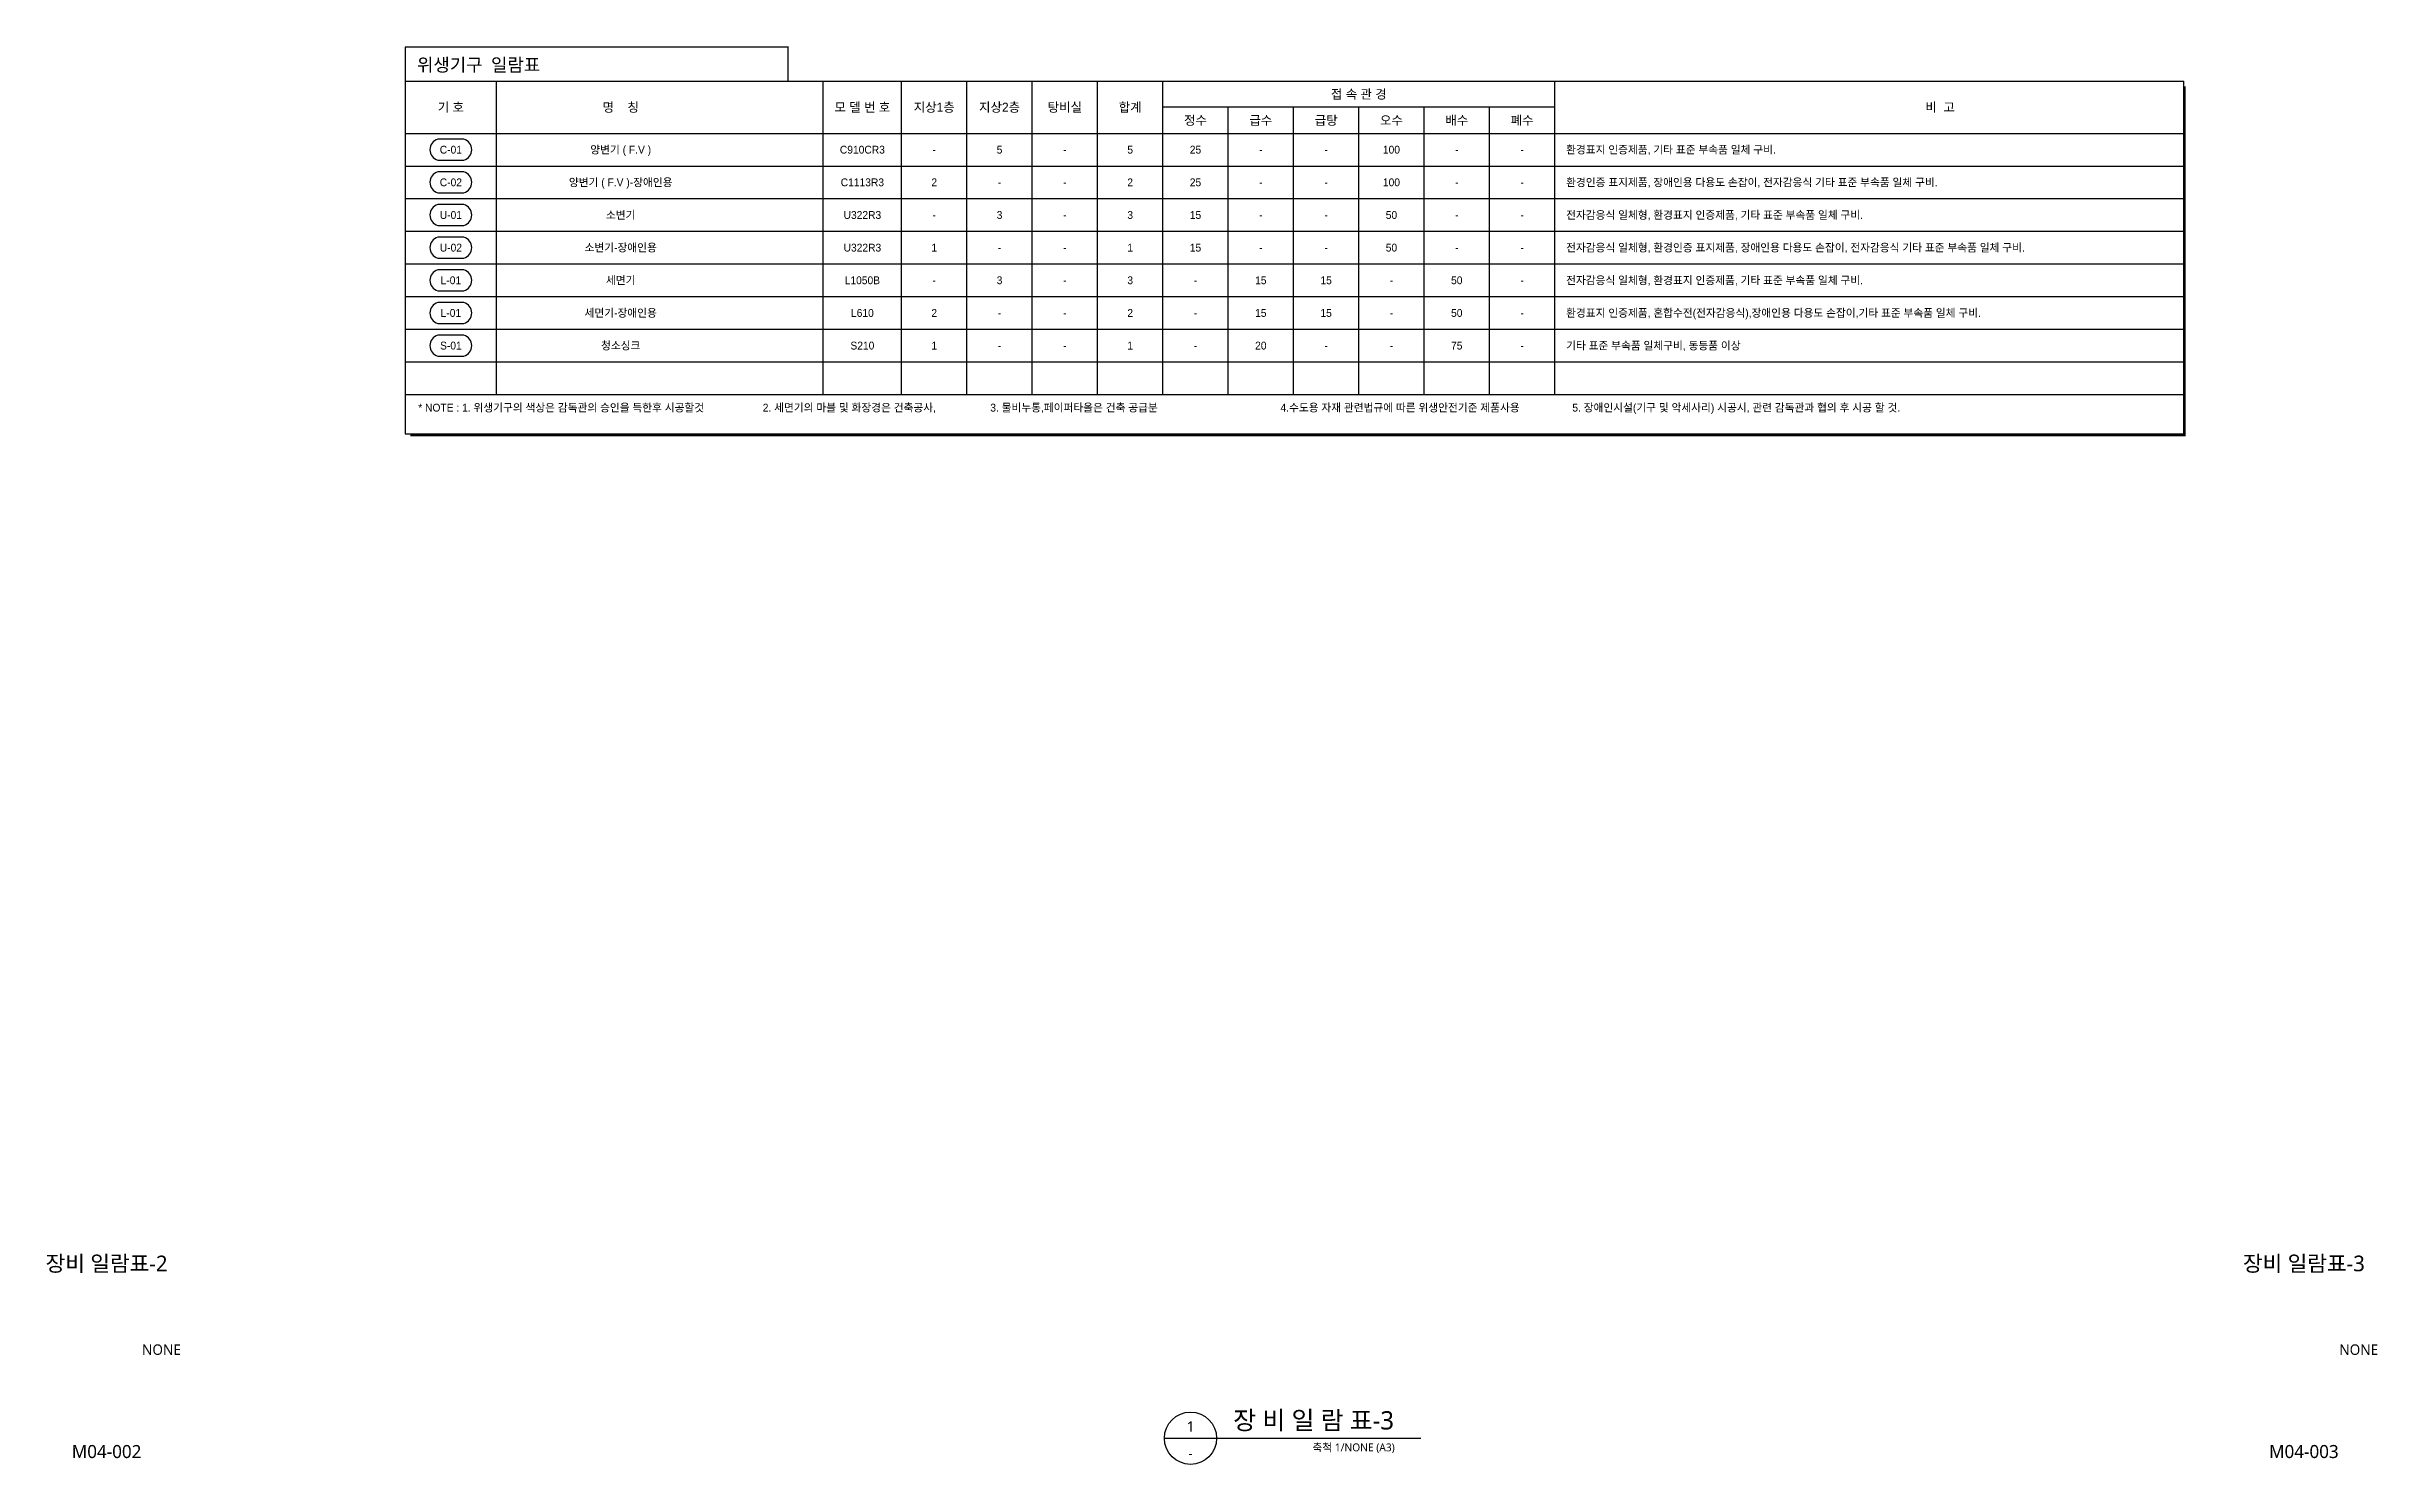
# Model space of a CAD drawing. Header units: millimetres. Extents: x 1142 to 3579, y 1194 to 1737.
# Drawn here: x 2687 to 3579, y 1194 to 1737 of the extents above; entities that cross this region are included whole.
import ezdxf
from ezdxf.enums import TextEntityAlignment as Align

# ---------------------------------------------------------------- set-up
doc = ezdxf.new("R2010")
doc.units = ezdxf.units.MM
for name, color, linetype in [('AA-MKXS', 3, 'Continuous'), ('BOX', 7, 'Continuous'), ('TE', 2, 'Continuous'), ('TEXT', 2, 'Continuous'), ('장비일람', 3, 'Continuous')]:
    doc.layers.add(name, color=color, linetype=linetype)
doc.styles.add('SAMOO', font='')
doc.styles.add('돋움체', font='')
doc.styles.add('스타일1', font='malgun.ttf')
doc.styles.get('SAMOO').set_extended_font_data('Dotum')
doc.styles.get('돋움체').set_extended_font_data('DotumChe')

msp = doc.modelspace()

# ---------------------------------------------------------------- linework, layer by layer
at = {"layer": 'AA-MKXS', "color": 7}
msp.add_line((3114.45, 1203.86), (3212.62, 1203.86), dxfattribs=at)
msp.add_circle((3124.45, 1203.86), 10, dxfattribs=at)
at = {"layer": 'BOX', "color": 4}
for p, q in [((2823.86, 1736.37), (2823.86, 1588.37)), ((2970.28, 1736.37), (2823.86, 1736.37)), ((2823.86, 1723.37), (3504.69, 1723.37)), ((2858.86, 1603.37), (2858.86, 1723.37)), ((2983.86, 1603.37), (2983.86, 1723.37)), ((3113.86, 1603.37), (3113.86, 1723.37)), ((3263.86, 1603.37), (3263.86, 1723.37)), ((3504.69, 1588.37), (3504.69, 1723.37)), ((3263.86, 1713.37), (3113.86, 1713.37)), ((2823.86, 1703.37), (3504.69, 1703.37)), ((2823.86, 1588.37), (3504.69, 1588.37))]:
    msp.add_line(p, q, dxfattribs=at)
at = {"layer": 'BOX'}
for p, q in [((3013.86, 1603.37), (3013.86, 1723.37)), ((3038.86, 1603.37), (3038.86, 1723.37)), ((3063.86, 1603.37), (3063.86, 1723.37)), ((3088.86, 1603.37), (3088.86, 1723.37)), ((3088.86, 1603.37), (3088.86, 1723.37)), ((3138.86, 1603.37), (3138.86, 1713.37)), ((3163.86, 1603.37), (3163.86, 1713.37)), ((3188.86, 1603.37), (3188.86, 1713.37)), ((3213.86, 1603.37), (3213.86, 1713.37)), ((3238.86, 1603.37), (3238.86, 1713.37)), ((2823.86, 1690.87), (3504.69, 1690.87)), ((2823.86, 1678.37), (3504.69, 1678.37)), ((2823.86, 1665.87), (3504.69, 1665.87)), ((2823.86, 1653.37), (3504.69, 1653.37)), ((2823.86, 1640.87), (3504.69, 1640.87)), ((2823.86, 1628.37), (3504.69, 1628.37)), ((2823.86, 1615.87), (3504.69, 1615.87)), ((2823.86, 1603.37), (3504.69, 1603.37))]:
    msp.add_line(p, q, dxfattribs=at)
at = {"layer": 'BOX', "color": 4, "const_width": 1}
msp.add_lwpolyline([(3504.86, 1721.37), (3504.86, 1587.87), (2825.86, 1587.87)], dxfattribs=at)
at = {"layer": 'TE'}
for points in [[(2846.36, 1701.12), (2836.36, 1701.12, 0.749894), (2836.36, 1693.12), (2846.36, 1693.12, 0.749894), (2846.36, 1701.12)], [(2846.36, 1688.62), (2836.36, 1688.62, 0.749894), (2836.36, 1680.62), (2846.36, 1680.62, 0.749894), (2846.36, 1688.62)], [(2846.36, 1676.12), (2836.36, 1676.12, 0.749894), (2836.36, 1668.12), (2846.36, 1668.12, 0.749894), (2846.36, 1676.12)], [(2846.36, 1663.62), (2836.36, 1663.62, 0.749894), (2836.36, 1655.62), (2846.36, 1655.62, 0.749894), (2846.36, 1663.62)], [(2846.36, 1651.12), (2836.36, 1651.12, 0.749894), (2836.36, 1643.12), (2846.36, 1643.12, 0.749894), (2846.36, 1651.12)], [(2846.36, 1638.62), (2836.36, 1638.62, 0.749894), (2836.36, 1630.62), (2846.36, 1630.62, 0.749894), (2846.36, 1638.62)], [(2846.36, 1626.12), (2836.36, 1626.12, 0.749894), (2836.36, 1618.12), (2846.36, 1618.12, 0.749894), (2846.36, 1626.12)]]:
    msp.add_lwpolyline(points, format="xyb", dxfattribs=at)
at = {"layer": '장비일람', "color": 4}
msp.add_line((2970.28, 1736.57), (2970.28, 1723.37), dxfattribs=at)

# ---------------------------------------------------------------- texts
at = {"layer": 'AA-MKXS', "style": '스타일1'}
msp.add_text('장 비 일 람 표-3', height=7, dxfattribs=at).set_placement((3140.79, 1207.23))
msp.add_text('1', height=4, dxfattribs=at).set_placement((3124.48, 1206.35), align=Align.CENTER)
msp.add_text('-', height=4, dxfattribs=at).set_placement((3124.45, 1198.14), align=Align.MIDDLE)
msp.add_text('축척 1/NONE (A3)', height=3, dxfattribs=at).set_placement((3202.62, 1200.36), align=Align.MIDDLE_RIGHT)
at = {"layer": 'TE', "style": 'SAMOO'}
for s, p in [('C-01', (2841.36, 1697.12)), ('C-02', (2841.36, 1684.62)), ('U-01', (2841.36, 1672.12)), ('U-02', (2841.36, 1659.62)), ('L-01', (2841.36, 1647.12)), ('L-01', (2841.36, 1634.62)), ('S-01', (2841.36, 1622.12))]:
    msp.add_text(s, height=3, dxfattribs=at).set_placement(p, align=Align.MIDDLE_CENTER)
at = {"layer": 'TEXT', "linetype": 'Continuous', "style": '돋움체'}
msp.add_text('위생기구 일람표', height=5, dxfattribs=at).set_placement((2828.39, 1727.11))
at = {"layer": 'TEXT', "style": 'SAMOO'}
for s, height, p in [('기 호', 3.5, (2841.36, 1713.37)), ('명    칭', 3.5, (2906.36, 1713.37)), ('모 델 번 호', 3.5, (2998.86, 1713.37)), ('지상1층', 3.5, (3026.36, 1713.37)), ('지상2층', 3.5, (3051.36, 1713.37)), ('탕비실', 3.5, (3076.36, 1713.37)), ('합계', 3.5, (3101.36, 1713.37)), ('접 속 관 경', 3.5, (3188.86, 1718.37)), ('비  고', 3.5, (3411.34, 1713.37)), ('정수', 3.5, (3126.36, 1708.37)), ('급수', 3.5, (3151.36, 1708.37)), ('급탕', 3.5, (3176.36, 1708.37)), ('오수', 3.5, (3201.36, 1708.37)), ('배수', 3.5, (3226.36, 1708.37)), ('폐수', 3.5, (3251.36, 1708.37)), ('양변기 ( F.V )', 3, (2906.36, 1697.12)), ('C910CR3', 3, (2998.86, 1697.12)), ('-', 3, (3026.36, 1697.12)), ('5', 3, (3051.36, 1697.12)), ('-', 3, (3076.36, 1697.12)), ('5', 3, (3101.36, 1697.12)), ('25', 3, (3126.36, 1697.12)), ('-', 3, (3151.36, 1697.12)), ('-', 3, (3176.36, 1697.12)), ('100', 3, (3201.36, 1697.12)), ('-', 3, (3226.36, 1697.12)), ('-', 3, (3251.36, 1697.12)), ('양변기 ( F.V )-장애인용', 3, (2906.36, 1684.62)), ('C1113R3', 3, (2998.86, 1684.62)), ('2', 3, (3026.36, 1684.62)), ('2', 3, (3101.36, 1684.62)), ('25', 3, (3126.36, 1684.62)), ('100', 3, (3201.36, 1684.62)), ('-', 3, (3051.36, 1684.62)), ('-', 3, (3076.36, 1684.62)), ('-', 3, (3151.36, 1684.62)), ('-', 3, (3176.36, 1684.62)), ('-', 3, (3226.36, 1684.62)), ('-', 3, (3251.36, 1684.62)), ('소변기', 3, (2906.36, 1672.12)), ('U322R3', 3, (2998.86, 1672.12)), ('-', 3, (3026.36, 1672.12)), ('3', 3, (3051.36, 1672.12)), ('-', 3, (3076.36, 1672.12)), ('3', 3, (3101.36, 1672.12)), ('15', 3, (3126.36, 1672.12)), ('-', 3, (3151.36, 1672.12)), ('-', 3, (3176.36, 1672.12)), ('50', 3, (3201.36, 1672.12)), ('-', 3, (3226.36, 1672.12)), ('-', 3, (3251.36, 1672.12)), ('소변기-장애인용', 3, (2906.36, 1659.62)), ('U322R3', 3, (2998.86, 1659.62)), ('1', 3, (3026.36, 1659.62)), ('-', 3, (3051.36, 1659.62)), ('-', 3, (3076.36, 1659.62)), ('1', 3, (3101.36, 1659.62)), ('15', 3, (3126.36, 1659.62)), ('-', 3, (3151.36, 1659.62)), ('-', 3, (3176.36, 1659.62)), ('50', 3, (3201.36, 1659.62)), ('-', 3, (3226.36, 1659.62)), ('-', 3, (3251.36, 1659.62)), ('세면기', 3, (2906.36, 1647.12)), ('L1050B', 3, (2998.86, 1647.12)), ('-', 3, (3026.36, 1647.12)), ('3', 3, (3051.36, 1647.12)), ('-', 3, (3076.36, 1647.12)), ('3', 3, (3101.36, 1647.12)), ('-', 3, (3126.36, 1647.12)), ('15', 3, (3151.36, 1647.12)), ('15', 3, (3176.36, 1647.12)), ('-', 3, (3201.36, 1647.12)), ('50', 3, (3226.36, 1647.12)), ('-', 3, (3251.36, 1647.12)), ('세면기-장애인용', 3, (2906.36, 1634.62)), ('L610', 3, (2998.86, 1634.62)), ('2', 3, (3026.36, 1634.62)), ('-', 3, (3051.36, 1634.62)), ('-', 3, (3076.36, 1634.62)), ('2', 3, (3101.36, 1634.62)), ('-', 3, (3126.36, 1634.62)), ('15', 3, (3151.36, 1634.62)), ('15', 3, (3176.36, 1634.62)), ('-', 3, (3201.36, 1634.62)), ('50', 3, (3226.36, 1634.62)), ('-', 3, (3251.36, 1634.62)), ('청소싱크', 3, (2906.36, 1622.12)), ('S210', 3, (2998.86, 1622.12)), ('1', 3, (3026.36, 1622.12)), ('1', 3, (3101.36, 1622.12)), ('20', 3, (3151.36, 1622.12)), ('75', 3, (3226.36, 1622.12)), ('-', 3, (3051.36, 1622.12)), ('-', 3, (3076.36, 1622.12)), ('-', 3, (3126.36, 1622.12)), ('-', 3, (3176.36, 1622.12)), ('-', 3, (3201.36, 1622.12)), ('-', 3, (3251.36, 1622.12))]:
    msp.add_text(s, height=height, dxfattribs=at).set_placement(p, align=Align.MIDDLE_CENTER)
for s, p in [('환경표지 인증제품, 기타 표준 부속품 일체 구비.', (3268.21, 1697.12)), ('환경인증 표지제품, 장애인용 다용도 손잡이, 전자감응식 기타 표준 부속품 일체 구비.', (3268.21, 1684.62)), ('전자감응식 일체형, 환경표지 인증제품, 기타 표준 부속품 일체 구비.', (3268.21, 1672.12)), ('전자감응식 일체형, 환경인증 표지제품, 장애인용 다용도 손잡이, 전자감응식 기타 표준 부속품 일체 구비.', (3268.21, 1659.62)), ('전자감응식 일체형, 환경표지 인증제품, 기타 표준 부속품 일체 구비.', (3268.21, 1647.12)), ('환경표지 인증제품, 혼합수전(전자감응식),장애인용 다용도 손잡이,기타 표준 부속품 일체 구비.', (3268.21, 1634.62)), ('기타 표준 부속품 일체구비, 동등품 이상', (3268.21, 1622.12)), ('* NOTE : 1. 위생기구의 색상은 감독관의 승인을 득한후 시공할것', (2828.86, 1598.37)), ('2. 세면기의 마블 및 화장경은 건축공사,', (2960.73, 1598.37)), ('3. 물비누통,페이퍼타올은 건축 공급분', (3047.81, 1598.37)), ('4.수도용 자재 관련법규에 따른 위생안전기준 제품사용', (3158.89, 1598.37)), ('5. 장애인시설(기구 및 악세사리) 시공시, 관련 감독관과 협의 후 시공 할 것.', (3270.59, 1598.37))]:
    msp.add_text(s, height=3, dxfattribs=at).set_placement(p, align=Align.MIDDLE_LEFT)
at = {"layer": 'TEXT', "color": 3, "style": '스타일1'}
for s, height, p in [('장비 일람표-2', 6, (2709.59, 1270.78)), ('장비 일람표-3', 6, (3550.59, 1270.78)), ('NONE', 4, (2730.59, 1237.78)), ('NONE', 4, (3571.59, 1237.78)), ('M04-002', 5, (2709.59, 1198.78)), ('M04-003', 5, (3550.59, 1198.78))]:
    msp.add_text(s, height=height, dxfattribs=at).set_placement(p, align=Align.MIDDLE_CENTER)

doc.saveas('drawing.dxf')
